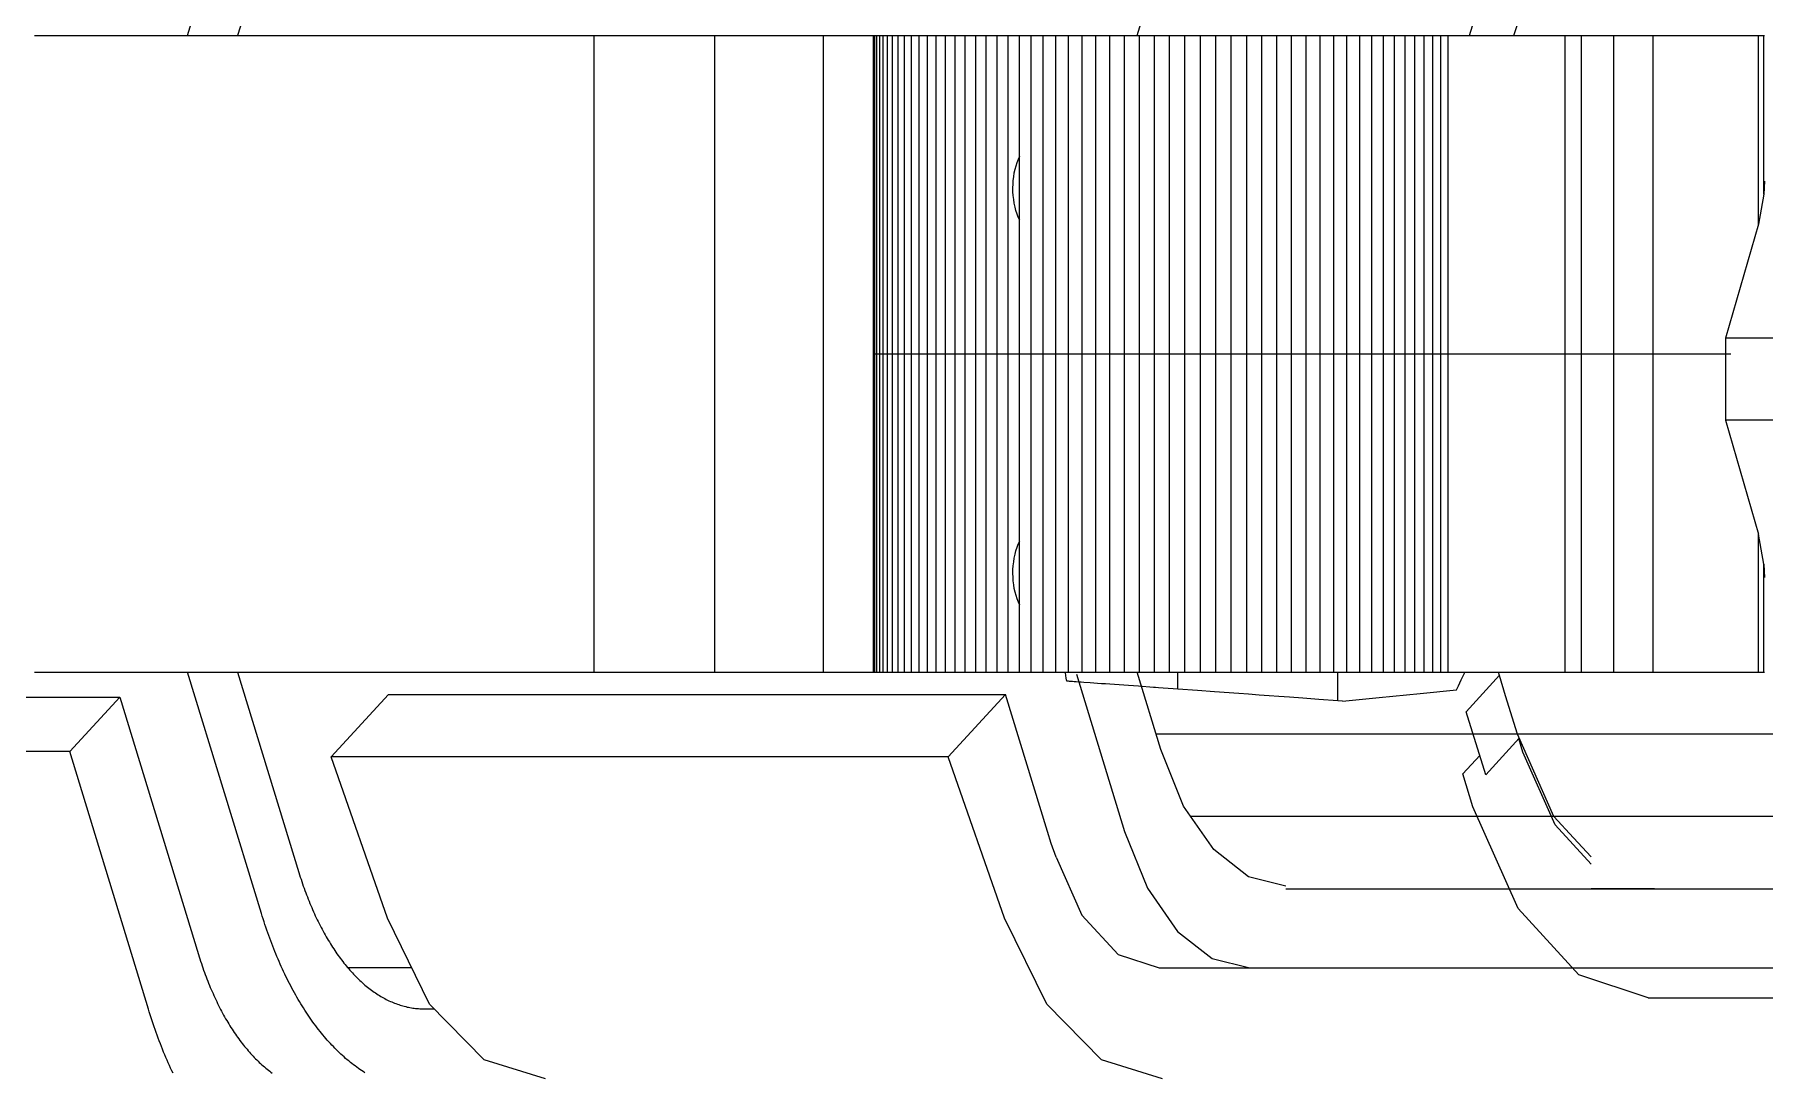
# Model space of a CAD drawing. Header units: millimetres. Extents: x 1084702 to 1166801, y 36632 to 124519.
# Drawn here: x 1098622.6 to 1098812.8, y 57736 to 57850.1 of the extents above; entities that cross this region are included whole.
import ezdxf

# ---------------------------------------------------------------- set-up
doc = ezdxf.new("R2010")
doc.units = ezdxf.units.MM
doc.header["$LTSCALE"] = 250
doc.linetypes.add('CENTER', pattern=[3, 2.5, -0.25, 0, -0.25])
doc.layers.get('0').update_dxf_attribs({"color": 255})

# ---------------------------------------------------------------- blocks, each defined once
blk = doc.blocks.new('PK65002M m platform_top')
at = {"linetype": 'Continuous'}
for p, q in [((-10649.49, 3627.46), (-10689.09, 3627.46)), ((-10649.49, 3627.46), (-10641.88, 3624.93)), ((-10514.9, 3628.68), (-10516.02, 3628.68)), ((-10515.51, 3628.16), (-10510.87, 3618.71)), ((-10484.58, 3628.69), (-10475.93, 3600.4)), ((-10595.73, 3624.18), (-10665.17, 3624.18)), ((-10641.88, 3624.93), (-10635.19, 3617.64)), ((-10591.21, 3622.68), (-10595.73, 3624.18)), ((-10513.56, 3624.18), (-10506.53, 3624.18)), ((-10481.43, 3594.4), (-10490.09, 3622.69)), ((-10578.71, 3618.71), (-10572.52, 3600.98)), ((-10510.87, 3618.71), (-10504.67, 3600.98)), ((-10497.01, 3618.18), (-10488.9, 3591.68)), ((-10635.19, 3617.64), (-10630.22, 3606.46)), ((-10609.67, 3615.48), (-10692.58, 3615.48)), ((-10643.23, 3615.46), (-10650.18, 3615.46)), ((-10643.23, 3612.76), (-10639.28, 3608.45)), ((-10494.4, 3591.68), (-10501.14, 3613.68)), ((-10643.23, 3611.97), (-10641.3, 3609.87)), ((-10641.3, 3609.87), (-10639.14, 3607.51)), ((-10639.28, 3608.45), (-10635.73, 3600.46)), ((-10586.62, 3591.87), (-10591.91, 3609.18)), ((-10583.43, 3609.18), (-10578.82, 3594.11)), ((-10681.54, 3607.51), (-10599.2, 3607.51)), ((-10639.14, 3607.51), (-10635.12, 3598.46)), ((-10630.22, 3606.46), (-10629.11, 3602.85)), ((-10635.3, 3598.9), (-10631.64, 3602.94)), ((-10631.64, 3602.94), (-10629.5, 3596.03)), ((-10629.11, 3602.85), (-10630.98, 3600.81)), ((-10572.52, 3600.98), (-10578.82, 3594.11)), ((-10572.52, 3600.98), (-10504.67, 3600.98)), ((-10504.67, 3600.98), (-10510.98, 3594.11)), ((-10635.73, 3600.46), (-10635.26, 3598.94)), ((-10635.3, 3598.9), (-10635.28, 3598.84)), ((-10595.9, 3600.18), (-10593.3, 3591.68)), ((-10475.93, 3600.4), (-10481.43, 3594.4)), ((-10475.93, 3600.4), (-10408.08, 3600.4)), ((-10677.52, 3598.46), (-10595.37, 3598.46)), ((-10635.12, 3598.46), (-10633.82, 3594.25)), ((-10629.5, 3596.03), (-10633.16, 3592)), ((-10633.82, 3594.25), (-10633.14, 3592.02)), ((-10628.65, 3593.15), (-10628.95, 3592.52)), ((-10628.47, 3593.53), (-10628.65, 3593.15)), ((-10628.42, 3593.61), (-10628.47, 3593.53)), ((-10624.43, 3594), (-10628.42, 3593.61)), ((-10619.9, 3594.44), (-10624.43, 3594)), ((-10615.9, 3594.84), (-10619.9, 3594.44)), ((-10615.9, 3594.84), (-10615.38, 3594.8)), ((-10615.38, 3594.8), (-10615.38, 3591.68)), ((-10615.38, 3594.8), (-10613.3, 3594.65)), ((-10613.3, 3594.65), (-10611.53, 3594.52)), ((-10611.53, 3594.52), (-10610.06, 3594.42)), ((-10610.06, 3594.42), (-10608.89, 3594.33)), ((-10608.89, 3594.33), (-10607.82, 3594.25)), ((-10607.82, 3594.25), (-10606.74, 3594.18)), ((-10606.74, 3594.18), (-10605.54, 3594.09)), ((-10605.54, 3594.09), (-10604.5, 3594.02)), ((-10604.5, 3594.02), (-10601.81, 3593.82)), ((-10601.81, 3593.82), (-10599.95, 3593.69)), ((-10599.95, 3593.69), (-10597.77, 3593.53)), ((-10597.77, 3593.53), (-10597.77, 3591.68)), ((-10597.77, 3593.53), (-10597.25, 3593.49)), ((-10597.25, 3593.49), (-10596.18, 3593.42)), ((-10596.18, 3593.42), (-10595.64, 3593.38)), ((-10595.64, 3593.38), (-10595.34, 3593.36)), ((-10595.34, 3593.36), (-10595.09, 3593.34)), ((-10595.09, 3593.34), (-10593.45, 3593.22)), ((-10593.45, 3593.22), (-10592.9, 3593.18)), ((-10592.9, 3593.18), (-10592.36, 3593.14)), ((-10592.36, 3593.14), (-10591.31, 3593.07)), ((-10591.31, 3593.07), (-10590.81, 3593.03)), ((-10590.81, 3593.03), (-10590.32, 3593)), ((-10590.32, 3593), (-10589.84, 3592.96)), ((-10510.98, 3594.11), (-10578.82, 3594.11)), ((-10413.59, 3594.4), (-10481.43, 3594.4)), ((-10472.07, 3591.68), (-10662.28, 3591.68)), ((-10662.2, 3591.68), (-10662.2, 3579.78)), ((-10661.62, 3591.68), (-10661.62, 3576.51)), ((-10650.03, 3591.68), (-10650.03, 3521.68)), ((-10645.72, 3591.68), (-10645.72, 3521.68)), ((-10642.15, 3591.68), (-10642.15, 3521.68)), ((-10640.37, 3591.68), (-10640.37, 3521.68)), ((-10633.16, 3592), (-10633.16, 3592)), ((-10633.14, 3592.02), (-10633.04, 3591.68)), ((-10628.95, 3592.52), (-10629.34, 3591.69)), ((-10627.5, 3591.68), (-10627.5, 3521.68)), ((-10626.69, 3591.68), (-10626.69, 3521.68)), ((-10625.81, 3591.68), (-10625.81, 3521.68)), ((-10624.86, 3591.68), (-10624.86, 3521.68)), ((-10623.85, 3591.68), (-10623.85, 3521.68)), ((-10622.76, 3591.68), (-10622.76, 3521.68)), ((-10621.61, 3591.68), (-10621.61, 3521.68)), ((-10620.4, 3591.68), (-10620.4, 3521.68)), ((-10619.12, 3591.68), (-10619.12, 3521.68)), ((-10617.78, 3591.68), (-10617.78, 3521.68)), ((-10616.38, 3591.68), (-10616.38, 3521.68)), ((-10614.93, 3591.68), (-10614.93, 3521.68)), ((-10613.43, 3591.68), (-10613.43, 3521.68)), ((-10611.88, 3591.68), (-10611.88, 3521.68)), ((-10610.29, 3591.68), (-10610.29, 3521.68)), ((-10608.67, 3591.68), (-10608.67, 3521.68)), ((-10607.02, 3591.68), (-10607.02, 3521.68)), ((-10605.35, 3591.68), (-10605.35, 3521.68)), ((-10603.66, 3591.68), (-10603.66, 3521.68)), ((-10601.96, 3591.68), (-10601.96, 3521.68)), ((-10600.26, 3591.68), (-10600.26, 3521.68)), ((-10598.56, 3591.68), (-10598.56, 3521.68)), ((-10596.87, 3591.68), (-10596.87, 3521.68)), ((-10595.2, 3591.68), (-10595.2, 3521.68)), ((-10593.55, 3591.68), (-10593.55, 3521.68)), ((-10591.92, 3591.68), (-10591.92, 3521.68)), ((-10590.32, 3591.68), (-10590.32, 3521.68)), ((-10589.84, 3592.96), (-10589.39, 3592.93)), ((-10589.39, 3592.93), (-10588.95, 3592.9)), ((-10588.95, 3592.9), (-10588.54, 3592.87)), ((-10588.77, 3591.68), (-10588.77, 3521.68)), ((-10588.54, 3592.87), (-10588.15, 3592.84)), ((-10588.15, 3592.84), (-10587.45, 3592.79)), ((-10587.45, 3592.79), (-10587.14, 3592.77)), ((-10587.25, 3591.68), (-10587.25, 3521.68)), ((-10587.14, 3592.77), (-10586.85, 3592.75)), ((-10586.85, 3592.75), (-10586.6, 3592.73)), ((-10586.6, 3592.73), (-10586.37, 3592.71)), ((-10586.37, 3592.71), (-10586.18, 3592.7)), ((-10586.18, 3592.7), (-10586.01, 3592.69)), ((-10586.01, 3592.69), (-10585.87, 3592.68)), ((-10585.87, 3592.68), (-10585.76, 3592.67)), ((-10585.77, 3591.68), (-10585.77, 3521.68)), ((-10585.76, 3592.67), (-10585.67, 3592.66)), ((-10585.67, 3592.66), (-10585.61, 3592.66)), ((-10585.61, 3592.66), (-10585.57, 3592.65)), ((-10585.57, 3592.65), (-10585.56, 3592.65)), ((-10585.56, 3592.65), (-10585.51, 3592.31)), ((-10585.51, 3592.31), (-10585.41, 3591.74)), ((-10584.35, 3591.68), (-10584.35, 3521.68)), ((-10582.97, 3591.68), (-10582.97, 3521.68)), ((-10581.65, 3591.68), (-10581.65, 3521.68)), ((-10580.38, 3591.68), (-10580.38, 3521.68)), ((-10579.14, 3591.68), (-10579.14, 3521.68)), ((-10577.92, 3591.68), (-10577.92, 3521.68)), ((-10576.72, 3591.68), (-10576.72, 3521.68)), ((-10575.55, 3591.68), (-10575.55, 3521.68)), ((-10574.4, 3591.68), (-10574.4, 3521.68)), ((-10573.3, 3591.68), (-10573.3, 3521.68)), ((-10572.24, 3591.68), (-10572.24, 3521.68)), ((-10571.22, 3591.68), (-10571.22, 3521.68)), ((-10570.26, 3591.68), (-10570.26, 3521.68)), ((-10569.35, 3591.68), (-10569.35, 3521.68)), ((-10568.51, 3591.68), (-10568.51, 3521.68)), ((-10567.73, 3591.68), (-10567.73, 3521.68)), ((-10567.03, 3591.68), (-10567.03, 3521.68)), ((-10566.4, 3591.68), (-10566.4, 3521.68)), ((-10565.85, 3591.68), (-10565.85, 3521.68)), ((-10565.38, 3591.68), (-10565.38, 3521.68)), ((-10565, 3591.68), (-10565, 3521.68)), ((-10564.69, 3591.68), (-10564.69, 3521.68)), ((-10564.48, 3591.68), (-10564.48, 3521.68)), ((-10564.35, 3591.68), (-10564.35, 3521.68)), ((-10564.3, 3591.68), (-10564.3, 3521.68)), ((-10558.83, 3591.68), (-10558.83, 3521.68)), ((-10546.86, 3591.68), (-10546.86, 3521.68)), ((-10533.61, 3591.68), (-10533.61, 3521.68)), ((-10580.42, 3584.3), (-10580.26, 3583.97)), ((-10580.26, 3583.97), (-10580.12, 3583.62)), ((-10580.12, 3583.62), (-10580, 3583.25)), ((-10580, 3583.25), (-10579.89, 3582.86)), ((-10579.89, 3582.86), (-10579.8, 3582.46)), ((-10579.8, 3582.46), (-10579.74, 3582.05)), ((-10579.74, 3582.05), (-10579.69, 3581.64)), ((-10579.69, 3581.64), (-10579.66, 3581.23)), ((-10662.2, 3579.78), (-10662.28, 3581.25)), ((-10662.2, 3579.78), (-10661.62, 3576.51)), ((-10579.68, 3579.97), (-10579.73, 3579.54)), ((-10579.65, 3580.39), (-10579.68, 3579.97)), ((-10579.66, 3581.23), (-10579.65, 3580.82)), ((-10579.65, 3580.82), (-10579.65, 3580.39)), ((-10580.11, 3577.94), (-10580.24, 3577.59)), ((-10579.98, 3578.32), (-10580.11, 3577.94)), ((-10579.88, 3578.71), (-10579.98, 3578.32)), ((-10579.79, 3579.12), (-10579.88, 3578.71)), ((-10579.73, 3579.54), (-10579.79, 3579.12)), ((-10658, 3563.96), (-10661.62, 3576.51)), ((-10580.24, 3577.59), (-10580.4, 3577.27)), ((-10666.96, 3563.96), (-10658, 3563.96)), ((-10658, 3554.96), (-10658, 3563.96)), ((-10666.96, 3554.96), (-10658, 3554.96)), ((-10661.62, 3542.42), (-10658, 3554.96)), ((-10564.3, 3556.68), (-10658.57, 3556.68)), ((-10662.2, 3539.14), (-10661.62, 3542.42)), ((-10661.62, 3542.42), (-10661.62, 3521.68)), ((-10580.4, 3541.98), (-10580.24, 3541.66)), ((-10580.24, 3541.66), (-10580.11, 3541.31)), ((-10580.11, 3541.31), (-10579.98, 3540.93)), ((-10579.98, 3540.93), (-10579.88, 3540.54)), ((-10579.88, 3540.54), (-10579.79, 3540.13)), ((-10579.79, 3540.13), (-10579.73, 3539.71)), ((-10662.28, 3537.68), (-10662.2, 3539.14)), ((-10662.2, 3539.14), (-10662.2, 3521.68)), ((-10579.73, 3539.71), (-10579.68, 3539.28)), ((-10579.66, 3538.02), (-10579.69, 3537.61)), ((-10579.68, 3539.28), (-10579.65, 3538.86)), ((-10579.65, 3538.44), (-10579.66, 3538.02)), ((-10579.65, 3538.86), (-10579.65, 3538.44)), ((-10580, 3536), (-10580.12, 3535.63)), ((-10579.89, 3536.39), (-10580, 3536)), ((-10579.8, 3536.79), (-10579.89, 3536.39)), ((-10579.74, 3537.2), (-10579.8, 3536.79)), ((-10579.69, 3537.61), (-10579.74, 3537.2)), ((-10580.26, 3535.28), (-10580.42, 3534.95)), ((-10580.12, 3535.63), (-10580.26, 3535.28)), ((-10472.07, 3521.68), (-10662.28, 3521.68)), ((-10634.74, 3521.68), (-10635.12, 3520.46)), ((-10629.85, 3521.68), (-10631.63, 3515.94)), ((-10593.3, 3521.68), (-10595.9, 3513.18)), ((-10501.14, 3499.68), (-10494.4, 3521.68)), ((-10488.9, 3521.68), (-10497.01, 3495.18))]:
    blk.add_line(p, q, dxfattribs=at)
for points in [[(-10487.3, 3635.75), (-10487.16, 3635.47), (-10487.03, 3635.18), (-10486.9, 3634.89), (-10486.77, 3634.6), (-10486.64, 3634.31), (-10486.51, 3634.02), (-10486.39, 3633.72), (-10486.26, 3633.42), (-10486.14, 3633.12), (-10486.02, 3632.81), (-10485.9, 3632.51), (-10485.78, 3632.2), (-10485.66, 3631.89), (-10485.55, 3631.58), (-10485.44, 3631.27), (-10485.32, 3630.95), (-10485.21, 3630.63), (-10485.1, 3630.31), (-10485, 3629.99), (-10484.89, 3629.67), (-10484.78, 3629.34), (-10484.68, 3629.01), (-10484.58, 3628.69)], [(-10508.39, 3635.69), (-10508.21, 3635.57), (-10508.03, 3635.46), (-10507.85, 3635.33), (-10507.67, 3635.21), (-10507.5, 3635.08), (-10507.32, 3634.95), (-10507.14, 3634.82), (-10506.97, 3634.69), (-10506.79, 3634.55), (-10506.62, 3634.4), (-10506.44, 3634.26), (-10506.27, 3634.11), (-10506.1, 3633.96), (-10505.93, 3633.81), (-10505.76, 3633.65), (-10505.59, 3633.49), (-10505.42, 3633.33), (-10505.25, 3633.16), (-10505.08, 3632.99), (-10504.92, 3632.82), (-10504.75, 3632.65), (-10504.59, 3632.47), (-10504.42, 3632.29), (-10504.26, 3632.11), (-10504.1, 3631.92), (-10503.94, 3631.73), (-10503.78, 3631.54), (-10503.62, 3631.35), (-10503.46, 3631.15), (-10503.3, 3630.95), (-10503.14, 3630.75), (-10502.99, 3630.54), (-10502.83, 3630.33), (-10502.68, 3630.12), (-10502.53, 3629.91), (-10502.37, 3629.69), (-10502.22, 3629.47), (-10502.07, 3629.25), (-10501.93, 3629.03), (-10501.78, 3628.8), (-10501.63, 3628.57), (-10501.49, 3628.34), (-10501.34, 3628.11), (-10501.2, 3627.87), (-10501.06, 3627.63), (-10500.92, 3627.39), (-10500.78, 3627.15), (-10500.64, 3626.9), (-10500.5, 3626.65), (-10500.37, 3626.4), (-10500.23, 3626.15), (-10500.1, 3625.89), (-10499.97, 3625.63), (-10499.84, 3625.37), (-10499.71, 3625.11), (-10499.58, 3624.84), (-10499.45, 3624.58), (-10499.33, 3624.31), (-10499.2, 3624.03), (-10499.08, 3623.76), (-10498.96, 3623.48), (-10498.84, 3623.21), (-10498.72, 3622.93), (-10498.6, 3622.64), (-10498.48, 3622.36), (-10498.37, 3622.07), (-10498.26, 3621.79), (-10498.14, 3621.5), (-10498.03, 3621.2), (-10497.92, 3620.91), (-10497.82, 3620.61), (-10497.71, 3620.31), (-10497.6, 3620.01), (-10497.5, 3619.71), (-10497.4, 3619.41), (-10497.3, 3619.1), (-10497.2, 3618.79), (-10497.1, 3618.49), (-10497.01, 3618.18)], [(-10490.09, 3622.69), (-10490.16, 3622.94), (-10490.24, 3623.19), (-10490.33, 3623.44), (-10490.41, 3623.69), (-10490.49, 3623.94), (-10490.58, 3624.18), (-10490.66, 3624.43), (-10490.75, 3624.67), (-10490.84, 3624.91), (-10490.93, 3625.15), (-10491.02, 3625.38), (-10491.11, 3625.62), (-10491.2, 3625.85), (-10491.3, 3626.09), (-10491.39, 3626.32), (-10491.49, 3626.55), (-10491.59, 3626.77), (-10491.69, 3627), (-10491.79, 3627.22), (-10491.89, 3627.44), (-10491.99, 3627.66), (-10492.1, 3627.88), (-10492.2, 3628.09), (-10492.31, 3628.31), (-10492.42, 3628.52), (-10492.52, 3628.73), (-10492.63, 3628.94), (-10492.74, 3629.14), (-10492.85, 3629.35), (-10492.97, 3629.55), (-10493.08, 3629.75), (-10493.2, 3629.95), (-10493.31, 3630.14), (-10493.43, 3630.33), (-10493.55, 3630.53), (-10493.66, 3630.72), (-10493.78, 3630.9), (-10493.91, 3631.09), (-10494.03, 3631.27), (-10494.15, 3631.45), (-10494.27, 3631.63), (-10494.4, 3631.8), (-10494.52, 3631.98), (-10494.65, 3632.15), (-10494.78, 3632.32), (-10494.9, 3632.48), (-10495.03, 3632.65), (-10495.16, 3632.81), (-10495.29, 3632.97), (-10495.43, 3633.12), (-10495.56, 3633.28), (-10495.69, 3633.43), (-10495.82, 3633.58), (-10495.96, 3633.73), (-10496.09, 3633.87), (-10496.23, 3634.01), (-10496.37, 3634.15), (-10496.51, 3634.29), (-10496.64, 3634.42), (-10496.78, 3634.56), (-10496.92, 3634.69), (-10497.06, 3634.81), (-10497.2, 3634.94), (-10497.35, 3635.06), (-10497.49, 3635.18), (-10497.63, 3635.29), (-10497.78, 3635.41), (-10497.92, 3635.52), (-10498.06, 3635.63), (-10498.21, 3635.73)], [(-10596.1, 3636.38), (-10589.37, 3634.26), (-10583.36, 3628.16), (-10578.71, 3618.71)], [(-10528.26, 3636.38), (-10521.52, 3634.26), (-10515.51, 3628.16)], [(-10501.14, 3613.68), (-10501.21, 3613.93), (-10501.29, 3614.18), (-10501.37, 3614.43), (-10501.46, 3614.68), (-10501.54, 3614.93), (-10501.62, 3615.17), (-10501.71, 3615.41), (-10501.8, 3615.66), (-10501.89, 3615.9), (-10501.98, 3616.14), (-10502.07, 3616.37), (-10502.16, 3616.61), (-10502.25, 3616.84), (-10502.35, 3617.08), (-10502.44, 3617.31), (-10502.54, 3617.53), (-10502.64, 3617.76), (-10502.74, 3617.99), (-10502.84, 3618.21), (-10502.94, 3618.43), (-10503.04, 3618.65), (-10503.15, 3618.87), (-10503.25, 3619.08), (-10503.36, 3619.3), (-10503.46, 3619.51), (-10503.57, 3619.72), (-10503.68, 3619.93), (-10503.79, 3620.13), (-10503.9, 3620.34), (-10504.02, 3620.54), (-10504.13, 3620.74), (-10504.25, 3620.94), (-10504.36, 3621.13), (-10504.48, 3621.32), (-10504.6, 3621.52), (-10504.71, 3621.7), (-10504.83, 3621.89), (-10504.96, 3622.08), (-10505.08, 3622.26), (-10505.2, 3622.44), (-10505.32, 3622.62), (-10505.45, 3622.79), (-10505.57, 3622.97), (-10505.7, 3623.14), (-10505.83, 3623.3), (-10505.95, 3623.47), (-10506.08, 3623.64), (-10506.21, 3623.8), (-10506.34, 3623.96), (-10506.48, 3624.11), (-10506.61, 3624.27), (-10506.74, 3624.42), (-10506.87, 3624.57), (-10507.01, 3624.72), (-10507.14, 3624.86), (-10507.28, 3625), (-10507.42, 3625.14), (-10507.56, 3625.28), (-10507.69, 3625.41), (-10507.83, 3625.55), (-10507.97, 3625.67), (-10508.11, 3625.8), (-10508.25, 3625.93), (-10508.4, 3626.05), (-10508.54, 3626.17), (-10508.68, 3626.28), (-10508.82, 3626.4), (-10508.97, 3626.51), (-10509.11, 3626.62), (-10509.26, 3626.72), (-10509.4, 3626.82), (-10509.55, 3626.92), (-10509.7, 3627.02), (-10509.85, 3627.12), (-10509.99, 3627.21), (-10510.14, 3627.3), (-10510.29, 3627.39), (-10510.44, 3627.47), (-10510.59, 3627.55), (-10510.74, 3627.63), (-10510.89, 3627.7), (-10511.04, 3627.78), (-10511.19, 3627.85), (-10511.35, 3627.91), (-10511.5, 3627.98), (-10511.65, 3628.04), (-10511.8, 3628.1), (-10511.96, 3628.16), (-10512.11, 3628.21), (-10512.26, 3628.26), (-10512.42, 3628.31), (-10512.57, 3628.35), (-10512.72, 3628.39), (-10512.88, 3628.43), (-10513.03, 3628.47), (-10513.19, 3628.5), (-10513.34, 3628.53), (-10513.5, 3628.56), (-10513.65, 3628.58), (-10513.81, 3628.6), (-10513.97, 3628.62), (-10514.12, 3628.64), (-10514.28, 3628.65), (-10514.43, 3628.66), (-10514.59, 3628.67), (-10514.75, 3628.67), (-10514.9, 3628.68)], [(-10597.73, 3620.16), (-10601.56, 3623.15), (-10605.68, 3624.18)], [(-10584.39, 3611.98), (-10587.24, 3618.36), (-10591.21, 3622.68)], [(-10591.91, 3609.18), (-10594.44, 3615.39), (-10597.73, 3620.16)], [(-10609.67, 3615.18), (-10605.55, 3614.15), (-10601.72, 3611.16), (-10598.42, 3606.39), (-10595.9, 3600.18)], [(-10584.39, 3611.98), (-10583.85, 3610.48), (-10583.43, 3609.18)]]:
    blk.add_lwpolyline(points, dxfattribs=at)
blk = doc.blocks.new('1-deck_B4_1')
at = {"linetype": 'CENTER', "rotation": 180}
blk.add_blockref('PK65002M m platform_top', (70387.47, 26963.11), dxfattribs=at)

msp = doc.modelspace()

# ---------------------------------------------------------------- block references
msp.add_blockref('1-deck_B4_1', (1017763.01, 34408.58))

doc.saveas('drawing.dxf')
